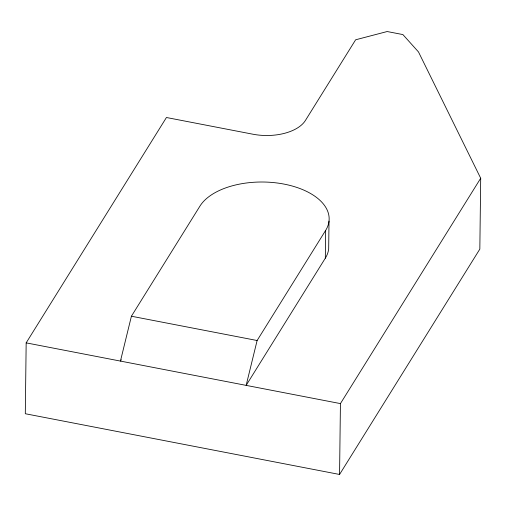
<?xml version="1.0" encoding="UTF-8"?>
<svg xmlns="http://www.w3.org/2000/svg" width="506" height="506" viewBox="0 0 506 506"><rect width="100%" height="100%" fill="white"/><g stroke="black" fill="none" stroke-linecap="round" stroke-linejoin="round"><path stroke-width="0.76" d="M26.167 342.866L25.3 413.731L339.564 474.464L479.833 249.104L480.7 178.238L418.487 51.935L402.89 34.572L387.172 31.536L355.636 39.791L305.422 120.453A41.473 22.65 0.7 0 1 252.861 134.204L166.436 117.506L26.167 342.866L340.43 403.598L480.7 178.238M325.655 230.394L257.118 340.513L246.15 385.376L325.32 258.186L325.655 230.394A66.356 36.236 0.7 0 0 284.056 184.102A66.356 36.236 0.7 0 0 199.952 206.1L131.408 316.225L120.447 361.082L121.276 359.747M329.014 221.141L328.679 248.933A66.356 36.236 0.7 0 1 325.32 258.186M339.564 474.464L340.43 403.598M131.408 316.225L257.118 340.513"/></g></svg>
